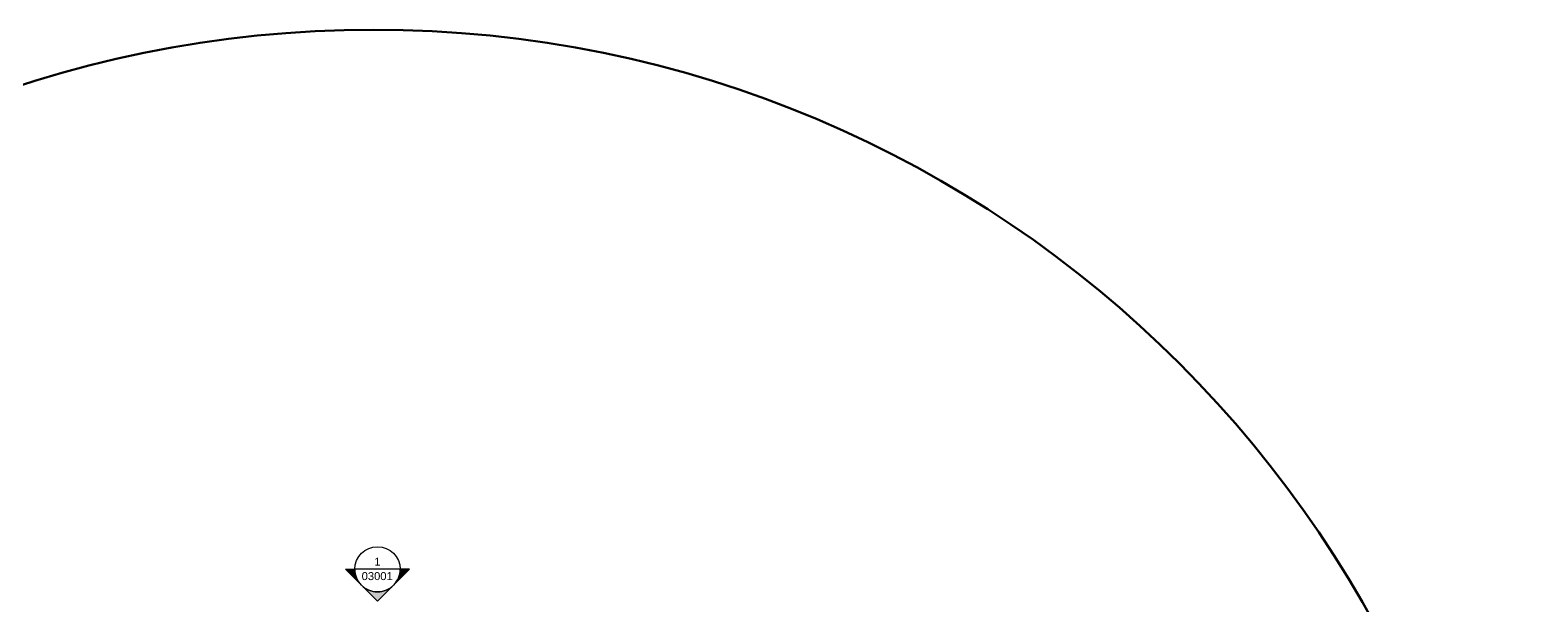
# Model space of a CAD drawing. Header units: millimetres. Extents: x -14278 to 101222, y -22378 to 34603.
# Drawn here: x 5740 to 42831, y 20215 to 34603 of the extents above; entities that cross this region are included whole.
import ezdxf
from ezdxf.enums import TextEntityAlignment as Align

# ---------------------------------------------------------------- set-up
doc = ezdxf.new("R2010")
doc.units = ezdxf.units.MM
doc.header["$MEASUREMENT"] = 0
for name, color, linetype in [('A-Zz_60_50_30-P_MarkerElevation', 7, 'Continuous'), ('NewA-Ee_30_60-M_Pavements', 7, 'Continuous'), ('NewA-SL-M_SpacesExternal', 7, 'Continuous'), ('NewA-Zz_50_10_70-P_BoundarySiteRed', 7, 'Continuous')]:
    doc.layers.add(name, color=color, linetype=linetype)
doc.styles.add('GENERATED_STYLE_1', font='')
doc.styles.get('GENERATED_STYLE_1').set_extended_font_data('Arial')

# ---------------------------------------------------------------- blocks, each defined once
blk = doc.blocks.new('BUILDING SITE_Site_28_1', base_point=(-3334, -767))
at = {"layer": 'NewA-SL-M_SpacesExternal', "color": 253, "linetype": 'Continuous', "lineweight": 13}
for start, end in [(90, 121.331), (30.9794, 90), (1.1673, 30.9794)]:
    blk.add_arc((14340, 6112), 28491, start, end, dxfattribs=at)
at = {"layer": 'NewA-SL-M_SpacesExternal', "color": 5, "lineweight": 70, "style": 'GENERATED_STYLE_1'}
for tag, height, p in [('ROOM_NAME', 200, (-3334, -459)), ('ROOM_NUMBER', 150, (-3334, -762)), ('adj_text', 150, (-3334, -998))]:
    blk.add_attdef(tag, text='', height=height, dxfattribs=at).set_placement(p, align=Align.TOP_CENTER)
blk = doc.blocks.new('Mesh_1_1', base_point=(14340, 34603))
at = {"layer": 'NewA-Ee_30_60-M_Pavements', "color": 254, "linetype": 'Continuous', "lineweight": 13, "flags": 128}
blk.add_lwpolyline([(14340, 34603, -0.414214), (42831, 6112, -0.414214), (14340, -22378, -0.414214), (-14151, 6112, -0.414214)], format="xyb", close=True, dxfattribs=at)
blk = doc.blocks.new('Elevation_2_1', base_point=(-7813, 21115))
at = {"layer": 'A-Zz_60_50_30-P_MarkerElevation', "linetype": 'Continuous'}
for points in [[(13635, 21115), (13869, 21115, 0.198912), (14035, 20715)], [(15235, 21115), (15001, 21115, -0.198912), (14835, 20715)], [(14035, 20715, 0.414214), (14835, 20715), (14435, 20315)]]:
    blk.add_hatch(color=256, dxfattribs=at).paths.add_polyline_path(points)
for p, q in [((14035, 20715), (13635, 21115)), ((13635, 21115), (13869, 21115)), ((15001, 21115), (13869, 21115)), ((14835, 20715), (15235, 21115)), ((15235, 21115), (15001, 21115)), ((14435, 20315), (14035, 20715)), ((14835, 20715), (14435, 20315))]:
    blk.add_line(p, q, dxfattribs=at)
blk.add_circle((14435, 21115), 566, dxfattribs=at)
for start, end in [(180, 225), (315, 0), (225, 315)]:
    blk.add_arc((14435, 21115), 566, start, end, dxfattribs=at)
at = {"layer": 'A-Zz_60_50_30-P_MarkerElevation', "char_height": 200, "attachment_point": 9, "style": 'GENERATED_STYLE_1'}
for s, insert in [('\\A1;{\\fArial|b0|i0|c0|p34;1}', (14511, 21207)), ('\\A1;{\\fArial|b0|i0|c0|p34;03001}', (14816, 20843))]:
    blk.add_mtext(s, dxfattribs=dict(at, insert=insert))

msp = doc.modelspace()

# ---------------------------------------------------------------- linework, layer by layer
at = {"layer": 'NewA-Zz_50_10_70-P_BoundarySiteRed', "color": 1, "linetype": 'Continuous', "lineweight": 140}
msp.add_circle((14339.9, 6112.3), 28490.7, dxfattribs=at)

# ---------------------------------------------------------------- block references
at = {"layer": 'A-Zz_60_50_30-P_MarkerElevation', "color": 82, "lineweight": 13}
msp.add_blockref('Elevation_2_1', (-7812.6, 21115.3), dxfattribs=at)
at = {"layer": 'NewA-Ee_30_60-M_Pavements', "color": 254, "lineweight": 13}
msp.add_blockref('Mesh_1_1', (14339.9, 34603), dxfattribs=at)
at = {"layer": 'NewA-SL-M_SpacesExternal', "linetype": 'Continuous'}
msp.add_blockref('BUILDING SITE_Site_28_1', (-3334.4, -767), dxfattribs=at)

doc.saveas('drawing.dxf')
